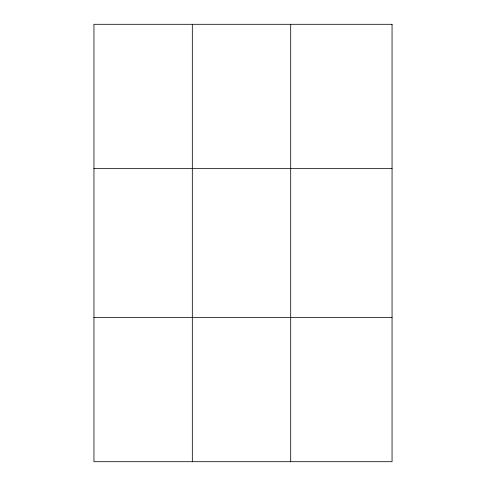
<?xml version="1.0" encoding="UTF-8"?>
<svg xmlns="http://www.w3.org/2000/svg" width="486" height="486" viewBox="0 0 486 486"><rect width="100%" height="100%" fill="white"/><g stroke="black" fill="none" stroke-linecap="round" stroke-linejoin="round"><path stroke-width="0.73" d="M192.322 24.3L192.322 461.7M290.701 24.3L290.701 461.7M93.944 168.642L392.056 168.642M93.944 317.358L392.056 317.358M392.056 24.3L392.056 461.7L93.944 461.7L93.944 24.3L392.056 24.3"/></g></svg>
